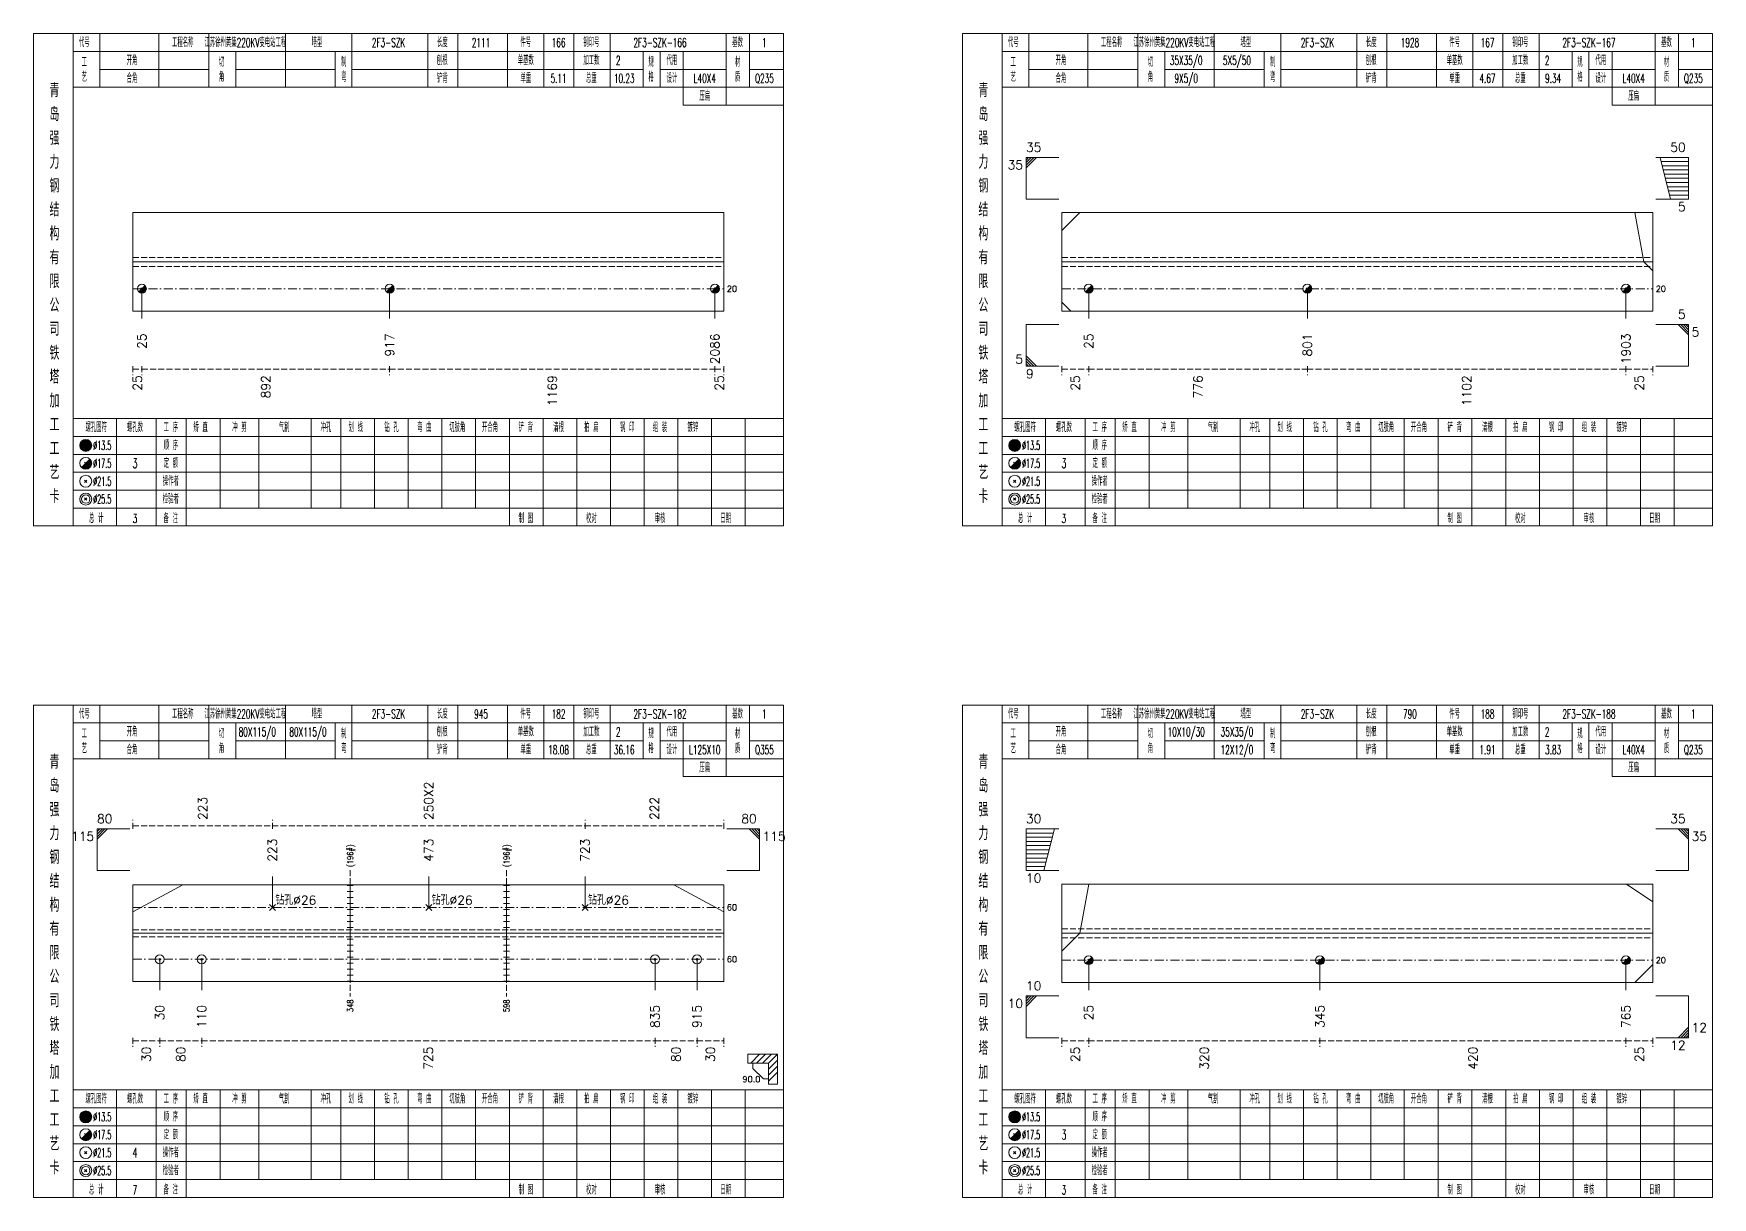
# Model space of a CAD drawing. Extents: x 0 to 4623, y -1159 to 4890.
# Drawn here: x 1557 to 2120, y 3825 to 4215 of the extents above; entities that cross this region are included whole.
import ezdxf
from ezdxf.enums import TextEntityAlignment as Align

# ---------------------------------------------------------------- set-up
doc = ezdxf.new("R2010")
doc.units = 0
doc.header["$MEASUREMENT"] = 0
doc.linetypes.add('一点画线', pattern=[5.2, 3, -1, 0.2, -1])
doc.linetypes.add('虚线', pattern=[2.75, 2, -0.75])
doc.layers.get('0').update_dxf_attribs({"linetype": 'CONTINUOUS', "lineweight": 25})
for name, color, linetype, lineweight in [('1', 7, 'CONTINUOUS', 25), ('2', 7, 'CONTINUOUS', 25), ('4', 7, 'CONTINUOUS', 25), ('5', 7, 'CONTINUOUS', 25)]:
    doc.layers.add(name, color=color, linetype=linetype, lineweight=lineweight)
doc.styles.get("Standard").update_dxf_attribs({"font": 'simplex.shx', "width": 0.7, "height": 3, "bigfont": 'gbhzfs.shx'})

# ---------------------------------------------------------------- blocks, each defined once
blk = doc.blocks.new('孔21.5')
at = {"layer": '5', "color": 7, "linetype": 'Continuous', "lineweight": 13}
for p, q in [((-0.2, -0.2), (0.2, 0.2)), ((-0.2, 0.2), (0.2, -0.2))]:
    blk.add_line(p, q, dxfattribs=at)
blk.add_circle((0, 0), 1, dxfattribs=at)
blk = doc.blocks.new('孔17.5')
at = {"layer": '5', "color": 7, "linetype": 'Continuous', "lineweight": 13}
for p, q in [((-0.707, -0.707), (0.707, 0.707)), ((-0.2, 0.2), (0.2, -0.2))]:
    blk.add_line(p, q, dxfattribs=at)
blk.add_circle((0, 0), 1, dxfattribs=at)
for radius in [0.9, 0.8, 0.7, 0.6, 0.5, 0.4, 0.3, 0.2, 0.1]:
    blk.add_arc((0, 0), radius, 225, 45, dxfattribs=at)

msp = doc.modelspace()

# ---------------------------------------------------------------- linework, layer by layer
at = {"color": 7, "linetype": 'Continuous', "lineweight": 13}
for p, q in [((1889.7, 4173.5), (1900.7, 4173.5)), ((1889.7, 4159.5), (1889.7, 4173.5)), ((1890.575, 4173.5), (1889.7, 4172.625)), ((1891.45, 4173.5), (1889.7, 4171.75)), ((1892.325, 4173.5), (1889.7, 4170.875)), ((1893.2, 4173.5), (1889.7, 4170)), ((2111.8, 4173.5), (2100.8, 4173.5)), ((2105.8, 4159.5), (2102.3, 4173.5)), ((2111.8, 4172.1), (2102.65, 4172.1)), ((2111.8, 4170.7), (2103, 4170.7)), ((2111.8, 4159.5), (2111.8, 4173.5)), ((2111.8, 4169.3), (2103.35, 4169.3)), ((2111.8, 4167.9), (2103.7, 4167.9)), ((2111.8, 4166.5), (2104.05, 4166.5)), ((2111.8, 4165.1), (2104.4, 4165.1)), ((1889.7, 4159.5), (1900.7, 4159.5)), ((2111.8, 4159.5), (2100.8, 4159.5)), ((2111.8, 4163.7), (2104.75, 4163.7)), ((2111.8, 4162.3), (2105.1, 4162.3)), ((2111.8, 4160.9), (2105.45, 4160.9)), ((1901.7, 4149), (1907.7, 4155)), ((2096.8, 4138.5), (2093.8, 4155)), ((2099.8, 4135.5), (2096.8, 4138.5)), ((1593.3, 4129.5), (1593.3, 4119.5)), ((1676.353, 4129.5), (1676.353, 4119.5)), ((1785.4, 4129.5), (1785.4, 4119.5)), ((1910.7, 4129.5), (1910.7, 4119.5)), ((1984.002, 4129.5), (1984.002, 4119.5)), ((2090.8, 4129.5), (2090.8, 4119.5)), ((1901.7, 4125), (1904.7, 4122)), ((1889.7, 4117.5), (1900.7, 4117.5)), ((1889.7, 4117.5), (1889.7, 4103.5)), ((2111.8, 4117.5), (2100.8, 4117.5)), ((2108.3, 4117.5), (2111.8, 4114)), ((2109.175, 4117.5), (2111.8, 4114.875)), ((2110.05, 4117.5), (2111.8, 4115.75)), ((2110.925, 4117.5), (2111.8, 4116.625)), ((2111.8, 4117.5), (2111.8, 4103.5)), ((1893.2, 4103.5), (1889.7, 4107)), ((1892.325, 4103.5), (1889.7, 4106.125)), ((1891.45, 4103.5), (1889.7, 4105.25)), ((1890.575, 4103.5), (1889.7, 4104.375)), ((1889.7, 4103.5), (1900.7, 4103.5)), ((2111.8, 4103.5), (2100.8, 4103.5)), ((1578.3, 3948.5), (1589.3, 3948.5)), ((1578.3, 3934.5), (1578.3, 3948.5)), ((1579.175, 3948.5), (1578.3, 3947.625)), ((1580.05, 3948.5), (1578.3, 3946.75)), ((1580.925, 3948.5), (1578.3, 3945.875)), ((1581.8, 3948.5), (1578.3, 3945)), ((1800.4, 3948.5), (1789.4, 3948.5)), ((1796.9, 3948.5), (1800.4, 3945)), ((1797.775, 3948.5), (1800.4, 3945.875)), ((1798.65, 3948.5), (1800.4, 3946.75)), ((1799.525, 3948.5), (1800.4, 3947.625)), ((1800.4, 3934.5), (1800.4, 3948.5)), ((1889.7, 3948.5), (1900.7, 3948.5)), ((1889.7, 3934.5), (1889.7, 3948.5)), ((1889.7, 3947.1), (1898.85, 3947.1)), ((1889.7, 3945.7), (1898.5, 3945.7)), ((1895.7, 3934.5), (1899.2, 3948.5)), ((2111.8, 3948.5), (2100.8, 3948.5)), ((2108.3, 3948.5), (2111.8, 3945)), ((2109.175, 3948.5), (2111.8, 3945.875)), ((2110.05, 3948.5), (2111.8, 3946.75)), ((2110.925, 3948.5), (2111.8, 3947.625)), ((2111.8, 3934.5), (2111.8, 3948.5)), ((1889.7, 3944.3), (1898.15, 3944.3)), ((1889.7, 3942.9), (1897.8, 3942.9)), ((1889.7, 3941.5), (1897.45, 3941.5)), ((1889.7, 3940.1), (1897.1, 3940.1)), ((1578.3, 3934.5), (1589.3, 3934.5)), ((1800.4, 3934.5), (1789.4, 3934.5)), ((1889.7, 3938.7), (1896.75, 3938.7)), ((1889.7, 3937.3), (1896.4, 3937.3)), ((1889.7, 3935.9), (1896.05, 3935.9)), ((1889.7, 3934.5), (1900.7, 3934.5)), ((2111.8, 3934.5), (2100.8, 3934.5)), ((1590.3, 3920.7), (1607.07, 3929.7)), ((1637.047, 3922.2), (1637.047, 3932.5)), ((1689.455, 3922.2), (1689.455, 3932.5)), ((1741.862, 3922.2), (1741.862, 3932.5)), ((1788.4, 3920.7), (1771.63, 3929.7)), ((1907.7, 3913.5), (1910.7, 3930)), ((2099.8, 3924), (2091.023, 3930)), ((1636.047, 3921.2), (1638.047, 3923.2)), ((1636.047, 3923.2), (1638.047, 3921.2)), ((1688.455, 3921.2), (1690.455, 3923.2)), ((1688.455, 3923.2), (1690.455, 3921.2)), ((1740.862, 3921.2), (1742.862, 3923.2)), ((1740.862, 3923.2), (1742.862, 3921.2)), ((1901.7, 3907.5), (1907.7, 3913.5)), ((1599.3, 3904.8), (1599.3, 3894.5)), ((1613.359, 3904.8), (1613.359, 3894.5)), ((1765.341, 3904.8), (1765.341, 3894.5)), ((1779.4, 3904.8), (1779.4, 3894.5)), ((1910.7, 3904.5), (1910.7, 3894.5)), ((1988.212, 3904.5), (1988.212, 3894.5)), ((2090.8, 3904.5), (2090.8, 3894.5)), ((2099.8, 3903), (2093.8, 3897)), ((1889.7, 3892.5), (1900.7, 3892.5)), ((1889.7, 3892.5), (1889.7, 3878.5)), ((1890.575, 3892.5), (1889.7, 3891.625)), ((1891.45, 3892.5), (1889.7, 3890.75)), ((1892.325, 3892.5), (1889.7, 3889.875)), ((1893.2, 3892.5), (1889.7, 3889)), ((2111.8, 3892.5), (2100.8, 3892.5)), ((2111.8, 3892.5), (2111.8, 3878.5)), ((1889.7, 3878.5), (1900.7, 3878.5)), ((2111.8, 3878.5), (2100.8, 3878.5)), ((2108.3, 3878.5), (2111.8, 3882)), ((2109.175, 3878.5), (2111.8, 3881.125)), ((2110.05, 3878.5), (2111.8, 3880.25)), ((2110.925, 3878.5), (2111.8, 3879.375))]:
    msp.add_line(p, q, dxfattribs=at)
at = {"color": 7, "linetype": 'Continuous', "lineweight": 18}
for p, q in [((1590.3, 4155), (1590.3, 4122)), ((1590.3, 4155), (1788.4, 4155)), ((1788.4, 4155), (1788.4, 4122)), ((1901.7, 4155), (1901.7, 4122)), ((1901.7, 4155), (2099.8, 4155)), ((2099.8, 4155), (2099.8, 4122)), ((1590.3, 4138.5), (1788.4, 4138.5)), ((1901.7, 4138.5), (2099.8, 4138.5)), ((1590.3, 3929.7), (1590.3, 3897.3)), ((1590.3, 3929.7), (1788.4, 3929.7)), ((1788.4, 3929.7), (1788.4, 3897.3)), ((1901.7, 3930), (1901.7, 3897)), ((1901.7, 3930), (2099.8, 3930)), ((2099.8, 3930), (2099.8, 3897)), ((1590.3, 3913.5), (1788.4, 3913.5)), ((1901.7, 3913.5), (2099.8, 3913.5))]:
    msp.add_line(p, q, dxfattribs=at)
at = {"color": 1, "linetype": '虚线', "lineweight": 18}
for p, q in [((1590.3, 4140), (1788.4, 4140)), ((1590.3, 4137), (1788.4, 4137)), ((1901.7, 4140), (2099.8, 4140)), ((1901.7, 4137), (2099.8, 4137)), ((1590.3, 3914.7), (1788.4, 3914.7)), ((1590.3, 3912.3), (1788.4, 3912.3)), ((1901.7, 3915), (2099.8, 3915)), ((1901.7, 3912), (2099.8, 3912))]:
    msp.add_line(p, q, dxfattribs=at)
at = {"color": 3, "linetype": '一点画线', "lineweight": 13}
for p, q in [((1590.3, 4129.5), (1788.4, 4129.5)), ((1901.7, 4129.5), (2099.8, 4129.5)), ((1590.3, 3922.2), (1788.4, 3922.2)), ((1590.3, 3904.8), (1788.4, 3904.8)), ((1901.7, 3904.5), (2099.8, 3904.5))]:
    msp.add_line(p, q, dxfattribs=at)
at = {"color": 8, "linetype": '虚线', "lineweight": 9}
for p, q in [((1590.3, 4103.5), (1590.3, 4100.5)), ((1593.3, 4103.5), (1593.3, 4100.5)), ((1593.3, 4103.5), (1593.3, 4100.5)), ((1676.353, 4103.5), (1676.353, 4100.5)), ((1676.353, 4103.5), (1676.353, 4100.5)), ((1785.4, 4103.5), (1785.4, 4100.5)), ((1785.4, 4103.5), (1785.4, 4100.5)), ((1788.4, 4103.5), (1788.4, 4100.5)), ((1901.7, 4103.5), (1901.7, 4100.5)), ((1910.7, 4103.5), (1910.7, 4100.5)), ((1910.7, 4103.5), (1910.7, 4100.5)), ((1984.002, 4103.5), (1984.002, 4100.5)), ((1984.002, 4103.5), (1984.002, 4100.5)), ((2090.8, 4103.5), (2090.8, 4100.5)), ((2090.8, 4103.5), (2090.8, 4100.5)), ((2099.8, 4103.5), (2099.8, 4100.5)), ((1590.3, 4102.5), (1593.3, 4102.5)), ((1593.3, 4102.5), (1676.353, 4102.5)), ((1676.353, 4102.5), (1785.4, 4102.5)), ((1785.4, 4102.5), (1788.4, 4102.5)), ((1901.7, 4102.5), (1910.7, 4102.5)), ((1910.7, 4102.5), (1984.002, 4102.5)), ((1984.002, 4102.5), (2090.8, 4102.5)), ((2090.8, 4102.5), (2099.8, 4102.5)), ((1590.3, 3948.5), (1590.3, 3951.5)), ((1637.047, 3948.5), (1637.047, 3951.5)), ((1637.047, 3948.5), (1637.047, 3951.5)), ((1741.862, 3948.5), (1741.862, 3951.5)), ((1741.862, 3948.5), (1741.862, 3951.5)), ((1788.4, 3948.5), (1788.4, 3951.5)), ((1590.3, 3949.5), (1637.047, 3949.5)), ((1637.047, 3949.5), (1741.862, 3949.5)), ((1741.862, 3949.5), (1788.4, 3949.5)), ((1590.3, 3878.5), (1590.3, 3875.5)), ((1599.3, 3878.5), (1599.3, 3875.5)), ((1599.3, 3878.5), (1599.3, 3875.5)), ((1613.359, 3878.5), (1613.359, 3875.5)), ((1613.359, 3878.5), (1613.359, 3875.5)), ((1765.341, 3878.5), (1765.341, 3875.5)), ((1765.341, 3878.5), (1765.341, 3875.5)), ((1779.4, 3878.5), (1779.4, 3875.5)), ((1779.4, 3878.5), (1779.4, 3875.5)), ((1788.4, 3878.5), (1788.4, 3875.5)), ((1901.7, 3878.5), (1901.7, 3875.5)), ((1910.7, 3878.5), (1910.7, 3875.5)), ((1910.7, 3878.5), (1910.7, 3875.5)), ((1988.212, 3878.5), (1988.212, 3875.5)), ((1988.212, 3878.5), (1988.212, 3875.5)), ((2090.8, 3878.5), (2090.8, 3875.5)), ((2090.8, 3878.5), (2090.8, 3875.5)), ((2099.8, 3878.5), (2099.8, 3875.5)), ((1590.3, 3877.5), (1599.3, 3877.5)), ((1599.3, 3877.5), (1613.359, 3877.5)), ((1613.359, 3877.5), (1765.341, 3877.5)), ((1765.341, 3877.5), (1779.4, 3877.5)), ((1779.4, 3877.5), (1788.4, 3877.5)), ((1901.7, 3877.5), (1910.7, 3877.5)), ((1910.7, 3877.5), (1988.212, 3877.5)), ((1988.212, 3877.5), (2090.8, 3877.5)), ((2090.8, 3877.5), (2099.8, 3877.5))]:
    msp.add_line(p, q, dxfattribs=at)
at = {"layer": '1', "color": 7, "linetype": 'Continuous', "lineweight": 18}
for p, q in [((1590.3, 4122), (1788.4, 4122)), ((1901.7, 4122), (2099.8, 4122)), ((1590.3, 3897.3), (1788.4, 3897.3)), ((1901.7, 3897), (2099.8, 3897))]:
    msp.add_line(p, q, dxfattribs=at)
at = {"layer": '2', "color": 216, "linetype": '虚线', "lineweight": 13}
for p, q in [((1663.152, 3934.7), (1663.152, 3892.3)), ((1715.56, 3934.7), (1715.56, 3892.3))]:
    msp.add_line(p, q, dxfattribs=at)
at = {"layer": '2', "color": 7, "linetype": 'Continuous', "lineweight": 13}
for p, q in [((1664.152, 3929.5), (1662.152, 3929.5)), ((1663.152, 3913.5), (1663.152, 3929.7)), ((1716.56, 3929.5), (1714.56, 3929.5)), ((1715.56, 3913.5), (1715.56, 3929.7)), ((1664.152, 3927.5), (1662.152, 3927.5)), ((1664.152, 3925.5), (1662.152, 3925.5)), ((1664.152, 3923.5), (1662.152, 3923.5)), ((1716.56, 3927.5), (1714.56, 3927.5)), ((1716.56, 3925.5), (1714.56, 3925.5)), ((1716.56, 3923.5), (1714.56, 3923.5)), ((1664.152, 3921.5), (1662.152, 3921.5)), ((1664.152, 3919.5), (1662.152, 3919.5)), ((1664.152, 3917.5), (1662.152, 3917.5)), ((1716.56, 3921.5), (1714.56, 3921.5)), ((1716.56, 3919.5), (1714.56, 3919.5)), ((1716.56, 3917.5), (1714.56, 3917.5)), ((1664.152, 3915.5), (1662.152, 3915.5)), ((1662.152, 3911.5), (1664.152, 3911.5)), ((1663.152, 3913.5), (1663.152, 3897.3)), ((1716.56, 3915.5), (1714.56, 3915.5)), ((1714.56, 3911.5), (1716.56, 3911.5)), ((1715.56, 3913.5), (1715.56, 3897.3)), ((1662.152, 3909.5), (1664.152, 3909.5)), ((1662.152, 3907.5), (1664.152, 3907.5)), ((1714.56, 3909.5), (1716.56, 3909.5)), ((1714.56, 3907.5), (1716.56, 3907.5)), ((1662.152, 3905.5), (1664.152, 3905.5)), ((1662.152, 3903.5), (1664.152, 3903.5)), ((1662.152, 3901.5), (1664.152, 3901.5)), ((1714.56, 3905.5), (1716.56, 3905.5)), ((1714.56, 3903.5), (1716.56, 3903.5)), ((1714.56, 3901.5), (1716.56, 3901.5)), ((1662.152, 3899.5), (1664.152, 3899.5)), ((1662.152, 3897.5), (1664.152, 3897.5)), ((1714.56, 3899.5), (1716.56, 3899.5)), ((1714.56, 3897.5), (1716.56, 3897.5)), ((1806.4, 3873), (1796.4, 3873)), ((1796.4, 3873), (1796.4, 3870)), ((1797.4, 3870), (1800.4, 3873)), ((1799.4, 3870), (1802.4, 3873)), ((1801.4, 3870), (1804.4, 3873)), ((1803.4, 3870), (1806.4, 3873)), ((1806.4, 3863), (1806.4, 3873)), ((1796.4, 3870), (1803.4, 3870)), ((1798.15, 3870), (1798.15, 3868.25)), ((1801.65, 3864.75), (1798.15, 3868.25)), ((1803.4, 3868), (1806.4, 3871)), ((1803.4, 3870), (1803.4, 3863)), ((1803.4, 3866), (1806.4, 3869)), ((1803.4, 3864), (1806.4, 3867)), ((1801.65, 3864.75), (1803.4, 3864.75)), ((1803.4, 3863), (1806.4, 3863))]:
    msp.add_line(p, q, dxfattribs=at)
at = {"layer": '4', "color": 1, "linetype": 'Continuous', "lineweight": 18}
for p, q in [((1570.3, 4050), (1570.3, 4215)), ((1579.2, 4197), (1579.2, 4215)), ((1599, 4197), (1599, 4215)), ((1615.8, 4197), (1615.8, 4215)), ((1641.4, 4197), (1641.4, 4215)), ((1663.7, 4197), (1663.7, 4215)), ((1689.2, 4197), (1689.2, 4215)), ((1699.2, 4197), (1699.2, 4215)), ((1715.9, 4197), (1715.9, 4215)), ((1728.1, 4197), (1728.1, 4215)), ((1738.1, 4197), (1738.1, 4215)), ((1750.3, 4197), (1750.3, 4215)), ((1789.2, 4191), (1789.2, 4215)), ((1797, 4197), (1797, 4215)), ((1881.7, 4050), (1881.7, 4215)), ((1890.6, 4197), (1890.6, 4215)), ((1910.4, 4197), (1910.4, 4215)), ((1927.2, 4197), (1927.2, 4215)), ((1952.8, 4197), (1952.8, 4215)), ((1975.1, 4197), (1975.1, 4215)), ((2000.6, 4197), (2000.6, 4215)), ((2010.6, 4197), (2010.6, 4215)), ((2027.3, 4197), (2027.3, 4215)), ((2039.5, 4197), (2039.5, 4215)), ((2049.5, 4197), (2049.5, 4215)), ((2061.7, 4197), (2061.7, 4215)), ((2100.6, 4191), (2100.6, 4215)), ((2108.4, 4197), (2108.4, 4215)), ((1570.3, 4209), (1808.4, 4209)), ((1624.8, 4197), (1624.8, 4209)), ((1658.1, 4197), (1658.1, 4209)), ((1761.4, 4197), (1761.4, 4209)), ((1767, 4197), (1767, 4209)), ((1774.8, 4191), (1774.8, 4209)), ((1881.7, 4209), (2119.8, 4209)), ((1936.2, 4197), (1936.2, 4209)), ((1969.5, 4197), (1969.5, 4209)), ((2072.8, 4197), (2072.8, 4209)), ((2078.4, 4197), (2078.4, 4209)), ((2086.2, 4191), (2086.2, 4209)), ((1579.2, 4203), (1615.8, 4203)), ((1624.8, 4203), (1658.1, 4203)), ((1663.7, 4203), (1761.4, 4203)), ((1767, 4203), (1789.2, 4203)), ((1797, 4203), (1808.4, 4203)), ((1890.6, 4203), (1927.2, 4203)), ((1936.2, 4203), (1969.5, 4203)), ((1975.1, 4203), (2072.8, 4203)), ((2078.4, 4203), (2100.6, 4203)), ((2108.4, 4203), (2119.8, 4203)), ((1570.3, 4197), (1808.4, 4197)), ((1881.7, 4197), (2119.8, 4197)), ((1774.8, 4191), (1808.4, 4191)), ((2086.2, 4191), (2119.8, 4191)), ((1570.3, 4086), (1808.4, 4086)), ((1584.8, 4050), (1584.8, 4086)), ((1598.1, 4050), (1598.1, 4086)), ((1608.2, 4050), (1608.2, 4086)), ((1619.6, 4056), (1619.6, 4086)), ((1632.5, 4056), (1632.5, 4086)), ((1650.1, 4056), (1650.1, 4086)), ((1660, 4056), (1660, 4086)), ((1671.3, 4056), (1671.3, 4086)), ((1682.6, 4056), (1682.6, 4086)), ((1693.9, 4056), (1693.9, 4086)), ((1705.1, 4056), (1705.1, 4086)), ((1716.5, 4056), (1716.5, 4086)), ((1727.8, 4056), (1727.8, 4086)), ((1739.1, 4056), (1739.1, 4086)), ((1750.4, 4056), (1750.4, 4086)), ((1761.7, 4056), (1761.7, 4086)), ((1773, 4056), (1773, 4086)), ((1784.3, 4056), (1784.3, 4086)), ((1795.6, 4056), (1795.6, 4086)), ((1881.7, 4086), (2119.8, 4086)), ((1896.2, 4050), (1896.2, 4086)), ((1909.5, 4050), (1909.5, 4086)), ((1919.6, 4050), (1919.6, 4086)), ((1931, 4056), (1931, 4086)), ((1943.9, 4056), (1943.9, 4086)), ((1961.5, 4056), (1961.5, 4086)), ((1971.4, 4056), (1971.4, 4086)), ((1982.7, 4056), (1982.7, 4086)), ((1994, 4056), (1994, 4086)), ((2005.3, 4056), (2005.3, 4086)), ((2016.5, 4056), (2016.5, 4086)), ((2027.9, 4056), (2027.9, 4086)), ((2039.2, 4056), (2039.2, 4086)), ((2050.5, 4056), (2050.5, 4086)), ((2061.8, 4056), (2061.8, 4086)), ((2073.1, 4056), (2073.1, 4086)), ((2084.4, 4056), (2084.4, 4086)), ((2095.7, 4056), (2095.7, 4086)), ((2107, 4056), (2107, 4086)), ((1570.3, 4080), (1808.4, 4080)), ((1881.7, 4080), (2119.8, 4080)), ((1570.3, 4074), (1808.4, 4074)), ((1881.7, 4074), (2119.8, 4074)), ((1570.3, 4068), (1808.4, 4068)), ((1881.7, 4068), (2119.8, 4068)), ((1570.3, 4062), (1808.4, 4062)), ((1881.7, 4062), (2119.8, 4062)), ((1570.3, 4056), (1808.4, 4056)), ((1716.5, 4050), (1716.5, 4056)), ((1727.8, 4050), (1727.8, 4056)), ((1739.1, 4050), (1739.1, 4056)), ((1750.4, 4050), (1750.4, 4056)), ((1761.7, 4050), (1761.7, 4056)), ((1773, 4050), (1773, 4056)), ((1784.3, 4050), (1784.3, 4056)), ((1795.6, 4050), (1795.6, 4056)), ((1881.7, 4056), (2119.8, 4056)), ((2027.9, 4050), (2027.9, 4056)), ((2039.2, 4050), (2039.2, 4056)), ((2050.5, 4050), (2050.5, 4056)), ((2061.8, 4050), (2061.8, 4056)), ((2073.1, 4050), (2073.1, 4056)), ((2084.4, 4050), (2084.4, 4056)), ((2095.7, 4050), (2095.7, 4056)), ((2107, 4050), (2107, 4056)), ((1570.3, 3825), (1570.3, 3990)), ((1579.2, 3972), (1579.2, 3990)), ((1599, 3972), (1599, 3990)), ((1615.8, 3972), (1615.8, 3990)), ((1641.4, 3972), (1641.4, 3990)), ((1663.7, 3972), (1663.7, 3990)), ((1689.2, 3972), (1689.2, 3990)), ((1699.2, 3972), (1699.2, 3990)), ((1715.9, 3972), (1715.9, 3990)), ((1728.1, 3972), (1728.1, 3990)), ((1738.1, 3972), (1738.1, 3990)), ((1750.3, 3972), (1750.3, 3990)), ((1789.2, 3966), (1789.2, 3990)), ((1797, 3972), (1797, 3990)), ((1881.7, 3825), (1881.7, 3990)), ((1890.6, 3972), (1890.6, 3990)), ((1910.4, 3972), (1910.4, 3990)), ((1927.2, 3972), (1927.2, 3990)), ((1952.8, 3972), (1952.8, 3990)), ((1975.1, 3972), (1975.1, 3990)), ((2000.6, 3972), (2000.6, 3990)), ((2010.6, 3972), (2010.6, 3990)), ((2027.3, 3972), (2027.3, 3990)), ((2039.5, 3972), (2039.5, 3990)), ((2049.5, 3972), (2049.5, 3990)), ((2061.7, 3972), (2061.7, 3990)), ((2100.6, 3966), (2100.6, 3990)), ((2108.4, 3972), (2108.4, 3990)), ((1570.3, 3984), (1808.4, 3984)), ((1624.8, 3972), (1624.8, 3984)), ((1658.1, 3972), (1658.1, 3984)), ((1761.4, 3972), (1761.4, 3984)), ((1767, 3972), (1767, 3984)), ((1774.8, 3966), (1774.8, 3984)), ((1881.7, 3984), (2119.8, 3984)), ((1936.2, 3972), (1936.2, 3984)), ((1969.5, 3972), (1969.5, 3984)), ((2072.8, 3972), (2072.8, 3984)), ((2078.4, 3972), (2078.4, 3984)), ((2086.2, 3966), (2086.2, 3984)), ((1579.2, 3978), (1615.8, 3978)), ((1624.8, 3978), (1658.1, 3978)), ((1663.7, 3978), (1761.4, 3978)), ((1767, 3978), (1789.2, 3978)), ((1797, 3978), (1808.4, 3978)), ((1890.6, 3978), (1927.2, 3978)), ((1936.2, 3978), (1969.5, 3978)), ((1975.1, 3978), (2072.8, 3978)), ((2078.4, 3978), (2100.6, 3978)), ((2108.4, 3978), (2119.8, 3978)), ((1570.3, 3972), (1808.4, 3972)), ((1881.7, 3972), (2119.8, 3972)), ((1774.8, 3966), (1808.4, 3966)), ((2086.2, 3966), (2119.8, 3966)), ((1570.3, 3861), (1808.4, 3861)), ((1584.8, 3825), (1584.8, 3861)), ((1598.1, 3825), (1598.1, 3861)), ((1608.2, 3825), (1608.2, 3861)), ((1619.6, 3831), (1619.6, 3861)), ((1632.5, 3831), (1632.5, 3861)), ((1650.1, 3831), (1650.1, 3861)), ((1660, 3831), (1660, 3861)), ((1671.3, 3831), (1671.3, 3861)), ((1682.6, 3831), (1682.6, 3861)), ((1693.9, 3831), (1693.9, 3861)), ((1705.1, 3831), (1705.1, 3861)), ((1716.5, 3831), (1716.5, 3861)), ((1727.8, 3831), (1727.8, 3861)), ((1739.1, 3831), (1739.1, 3861)), ((1750.4, 3831), (1750.4, 3861)), ((1761.7, 3831), (1761.7, 3861)), ((1773, 3831), (1773, 3861)), ((1784.3, 3831), (1784.3, 3861)), ((1795.6, 3831), (1795.6, 3861)), ((1881.7, 3861), (2119.8, 3861)), ((1896.2, 3825), (1896.2, 3861)), ((1909.5, 3825), (1909.5, 3861)), ((1919.6, 3825), (1919.6, 3861)), ((1931, 3831), (1931, 3861)), ((1943.9, 3831), (1943.9, 3861)), ((1961.5, 3831), (1961.5, 3861)), ((1971.4, 3831), (1971.4, 3861)), ((1982.7, 3831), (1982.7, 3861)), ((1994, 3831), (1994, 3861)), ((2005.3, 3831), (2005.3, 3861)), ((2016.5, 3831), (2016.5, 3861)), ((2027.9, 3831), (2027.9, 3861)), ((2039.2, 3831), (2039.2, 3861)), ((2050.5, 3831), (2050.5, 3861)), ((2061.8, 3831), (2061.8, 3861)), ((2073.1, 3831), (2073.1, 3861)), ((2084.4, 3831), (2084.4, 3861)), ((2095.7, 3831), (2095.7, 3861)), ((2107, 3831), (2107, 3861)), ((1570.3, 3855), (1808.4, 3855)), ((1881.7, 3855), (2119.8, 3855)), ((1570.3, 3849), (1808.4, 3849)), ((1881.7, 3849), (2119.8, 3849)), ((1570.3, 3843), (1808.4, 3843)), ((1881.7, 3843), (2119.8, 3843)), ((1570.3, 3837), (1808.4, 3837)), ((1881.7, 3837), (2119.8, 3837)), ((1570.3, 3831), (1808.4, 3831)), ((1716.5, 3825), (1716.5, 3831)), ((1727.8, 3825), (1727.8, 3831)), ((1739.1, 3825), (1739.1, 3831)), ((1750.4, 3825), (1750.4, 3831)), ((1761.7, 3825), (1761.7, 3831)), ((1773, 3825), (1773, 3831)), ((1784.3, 3825), (1784.3, 3831)), ((1795.6, 3825), (1795.6, 3831)), ((1881.7, 3831), (2119.8, 3831)), ((2027.9, 3825), (2027.9, 3831)), ((2039.2, 3825), (2039.2, 3831)), ((2050.5, 3825), (2050.5, 3831)), ((2061.8, 3825), (2061.8, 3831)), ((2073.1, 3825), (2073.1, 3831)), ((2084.4, 3825), (2084.4, 3831)), ((2095.7, 3825), (2095.7, 3831)), ((2107, 3825), (2107, 3831))]:
    msp.add_line(p, q, dxfattribs=at)
at = {"layer": '4', "color": 7, "linetype": 'Continuous', "lineweight": 13}
for p, q in [((1574.3, 4076.8), (1574.7, 4077.2)), ((1574.7, 4076.8), (1574.3, 4077.2)), ((1885.7, 4076.8), (1886.1, 4077.2)), ((1886.1, 4076.8), (1885.7, 4077.2)), ((1573.086, 4069.586), (1575.914, 4072.414)), ((1574.1, 4071.4), (1574.9, 4070.6)), ((1884.486, 4069.586), (1887.314, 4072.414)), ((1885.5, 4071.4), (1886.3, 4070.6)), ((1574.1, 4064.6), (1574.9, 4065.4)), ((1574.1, 4065.4), (1574.9, 4064.6)), ((1885.5, 4064.6), (1886.3, 4065.4)), ((1885.5, 4065.4), (1886.3, 4064.6)), ((1574.1, 4058.6), (1574.9, 4059.4)), ((1574.1, 4059.4), (1574.9, 4058.6)), ((1885.5, 4058.6), (1886.3, 4059.4)), ((1885.5, 4059.4), (1886.3, 4058.6)), ((1574.3, 3851.8), (1574.7, 3852.2)), ((1574.7, 3851.8), (1574.3, 3852.2)), ((1885.7, 3851.8), (1886.1, 3852.2)), ((1886.1, 3851.8), (1885.7, 3852.2)), ((1573.086, 3844.586), (1575.914, 3847.414)), ((1574.1, 3846.4), (1574.9, 3845.6)), ((1884.486, 3844.586), (1887.314, 3847.414)), ((1885.5, 3846.4), (1886.3, 3845.6)), ((1574.1, 3839.6), (1574.9, 3840.4)), ((1574.1, 3840.4), (1574.9, 3839.6)), ((1885.5, 3839.6), (1886.3, 3840.4)), ((1885.5, 3840.4), (1886.3, 3839.6)), ((1574.1, 3833.6), (1574.9, 3834.4)), ((1574.1, 3834.4), (1574.9, 3833.6)), ((1885.5, 3833.6), (1886.3, 3834.4)), ((1885.5, 3834.4), (1886.3, 3833.6))]:
    msp.add_line(p, q, dxfattribs=at)
at = {"layer": '4', "color": 1, "linetype": 'Continuous', "lineweight": 18}
for points in [[(1557, 4215), (1557, 4050), (1808.4, 4050), (1808.4, 4215)], [(1868.4, 4215), (1868.4, 4050), (2119.8, 4050), (2119.8, 4215)], [(1557, 3990), (1557, 3825), (1808.4, 3825), (1808.4, 3990)], [(1868.4, 3990), (1868.4, 3825), (2119.8, 3825), (2119.8, 3990)]]:
    msp.add_lwpolyline(points, close=True, dxfattribs=at)
at = {"layer": '4', "color": 7, "linetype": 'Continuous', "lineweight": 13}
for centre, radius in [((1574.5, 4077), 2), ((1574.5, 4077), 1.8), ((1574.5, 4077), 1.6), ((1574.5, 4077), 1.4), ((1574.5, 4077), 1.2), ((1574.5, 4077), 1), ((1574.5, 4077), 0.8), ((1574.5, 4077), 0.6), ((1574.5, 4077), 0.4), ((1574.5, 4077), 0.2), ((1885.9, 4077), 2), ((1885.9, 4077), 1.8), ((1885.9, 4077), 1.6), ((1885.9, 4077), 1.4), ((1885.9, 4077), 1.2), ((1885.9, 4077), 1), ((1885.9, 4077), 0.8), ((1885.9, 4077), 0.6), ((1885.9, 4077), 0.4), ((1885.9, 4077), 0.2), ((1574.5, 4071), 2), ((1885.9, 4071), 2), ((1574.5, 4065), 2), ((1885.9, 4065), 2), ((1574.5, 4059), 2), ((1574.5, 4059), 1.4), ((1885.9, 4059), 2), ((1885.9, 4059), 1.4), ((1574.5, 3852), 2), ((1574.5, 3852), 1.8), ((1574.5, 3852), 1.6), ((1574.5, 3852), 1.4), ((1574.5, 3852), 1.2), ((1574.5, 3852), 1), ((1574.5, 3852), 0.8), ((1574.5, 3852), 0.6), ((1574.5, 3852), 0.4), ((1574.5, 3852), 0.2), ((1885.9, 3852), 2), ((1885.9, 3852), 1.8), ((1885.9, 3852), 1.6), ((1885.9, 3852), 1.4), ((1885.9, 3852), 1.2), ((1885.9, 3852), 1), ((1885.9, 3852), 0.8), ((1885.9, 3852), 0.6), ((1885.9, 3852), 0.4), ((1885.9, 3852), 0.2), ((1574.5, 3846), 2), ((1885.9, 3846), 2), ((1574.5, 3840), 2), ((1885.9, 3840), 2), ((1574.5, 3834), 2), ((1574.5, 3834), 1.4), ((1885.9, 3834), 2), ((1885.9, 3834), 1.4)]:
    msp.add_circle(centre, radius, dxfattribs=at)
for centre, radius in [((1574.5, 4071), 1.8), ((1574.5, 4071), 1.6), ((1574.5, 4071), 1.4), ((1574.5, 4071), 1.2), ((1574.5, 4071), 1), ((1574.5, 4071), 0.8), ((1574.5, 4071), 0.6), ((1574.5, 4071), 0.4), ((1574.5, 4071), 0.2), ((1885.9, 4071), 1.8), ((1885.9, 4071), 1.6), ((1885.9, 4071), 1.4), ((1885.9, 4071), 1.2), ((1885.9, 4071), 1), ((1885.9, 4071), 0.8), ((1885.9, 4071), 0.6), ((1885.9, 4071), 0.4), ((1885.9, 4071), 0.2), ((1574.5, 3846), 1.8), ((1574.5, 3846), 1.6), ((1574.5, 3846), 1.4), ((1574.5, 3846), 1.2), ((1574.5, 3846), 1), ((1574.5, 3846), 0.8), ((1574.5, 3846), 0.6), ((1574.5, 3846), 0.4), ((1574.5, 3846), 0.2), ((1885.9, 3846), 1.8), ((1885.9, 3846), 1.6), ((1885.9, 3846), 1.4), ((1885.9, 3846), 1.2), ((1885.9, 3846), 1), ((1885.9, 3846), 0.8), ((1885.9, 3846), 0.6), ((1885.9, 3846), 0.4), ((1885.9, 3846), 0.2)]:
    msp.add_arc(centre, radius, 225, 45, dxfattribs=at)

# ---------------------------------------------------------------- block references
at = {"layer": '1', "color": 7, "linetype": 'Continuous', "lineweight": 13, "xscale": 1.5, "yscale": 1.5, "zscale": 1.5}
for name, p in [('孔17.5', (1593.3, 4129.5)), ('孔17.5', (1676.353, 4129.5)), ('孔17.5', (1785.4, 4129.5)), ('孔17.5', (1910.7, 4129.5)), ('孔17.5', (1984.002, 4129.5)), ('孔17.5', (2090.8, 4129.5)), ('孔21.5', (1599.3, 3904.8)), ('孔21.5', (1613.359, 3904.8)), ('孔21.5', (1765.341, 3904.8)), ('孔21.5', (1779.4, 3904.8)), ('孔17.5', (1910.7, 3904.5)), ('孔17.5', (1988.212, 3904.5)), ('孔17.5', (2090.8, 3904.5))]:
    msp.add_blockref(name, p, dxfattribs=at)

# ---------------------------------------------------------------- texts
at = {"color": 7, "linetype": 'Continuous', "lineweight": 13}
for s, p in [('35', (1889.7, 4174.5)), ('80', (1578.3, 3949.5)), ('30', (1889.7, 3949.5)), ('钻孔%%c26', (1638.047, 3922.2)), ('钻孔%%c26', (1690.455, 3922.2)), ('钻孔%%c26', (1742.862, 3922.2)), ('10', (1889.7, 3893.5)), ('12', (2112.8, 3879.5))]:
    msp.add_text(s, height=3, dxfattribs=at).set_placement(p, align=Align.BOTTOM_LEFT)
for s, p in [('50', (2110.8, 4174.5)), ('5', (2110.8, 4118.5)), ('5', (1888.7, 4103.5)), ('80', (1799.4, 3949.5)), ('35', (2110.8, 3949.5))]:
    msp.add_text(s, height=3, dxfattribs=at).set_placement(p, align=Align.BOTTOM_RIGHT)
for s, p in [('35', (1888.7, 4172.5)), ('5', (2110.8, 4158.5)), ('115', (1577.3, 3947.5)), ('10', (1888.7, 3891.5)), ('12', (2110.8, 3877.5))]:
    msp.add_text(s, height=3, dxfattribs=at).set_placement(p, align=Align.TOP_RIGHT)
for s, p in [('20', (1789.4, 4129.5)), ('20', (2100.8, 4129.5)), ('60', (1789.4, 3922.2)), ('60', (1789.4, 3904.8)), ('20', (2100.8, 3904.5))]:
    msp.add_text(s, height=2, dxfattribs=at).set_placement(p, align=Align.MIDDLE_LEFT)
for s, p in [('5', (2112.8, 4116.5)), ('9', (1889.7, 4102.5)), ('115', (1801.4, 3947.5)), ('35', (2112.8, 3947.5)), ('10', (1889.7, 3933.5))]:
    msp.add_text(s, height=3, dxfattribs=at).set_placement(p, align=Align.TOP_LEFT)
at = {"color": 8, "linetype": 'Continuous', "lineweight": 9}
for s, p in [('25', (1591.8, 4100.5)), ('892', (1634.826, 4100.5)), ('1169', (1730.876, 4100.5)), ('25', (1786.9, 4100.5)), ('25', (1906.2, 4100.5)), ('776', (1947.351, 4100.5)), ('1102', (2037.401, 4100.5)), ('25', (2095.3, 4100.5)), ('30', (1594.8, 3875.5)), ('80', (1606.33, 3875.5)), ('725', (1689.35, 3875.5)), ('80', (1772.37, 3875.5)), ('30', (1783.9, 3875.5)), ('25', (1906.2, 3875.5)), ('320', (1949.456, 3875.5)), ('420', (2039.506, 3875.5)), ('25', (2095.3, 3875.5))]:
    msp.add_text(s, height=3, rotation=90, dxfattribs=at).set_placement(p, align=Align.MIDDLE_RIGHT)
for s, p in [('250X2', (1689.455, 3951.5)), ('223', (1613.674, 3951.5)), ('222', (1765.131, 3951.5))]:
    msp.add_text(s, height=3, rotation=90, dxfattribs=at).set_placement(p, align=Align.MIDDLE_LEFT)
at = {"color": 7, "linetype": 'Continuous', "lineweight": 13}
for s, p in [('223', (1637.047, 3937.5)), ('473', (1689.455, 3937.5)), ('723', (1741.862, 3937.5))]:
    msp.add_text(s, height=3, rotation=90, dxfattribs=at).set_placement(p, align=Align.MIDDLE_LEFT)
at = {"layer": '1', "color": 7, "linetype": 'Continuous', "lineweight": 13}
for s, p in [('25', (1593.3, 4114.5)), ('917', (1676.353, 4114.5)), ('2086', (1785.4, 4114.5)), ('25', (1910.7, 4114.5)), ('1903', (2090.8, 4114.5)), ('801', (1984.002, 4114.5)), ('30', (1599.3, 3889.5)), ('110', (1613.359, 3889.5)), ('835', (1765.341, 3889.5)), ('915', (1779.4, 3889.5)), ('25', (1910.7, 3889.5)), ('345', (1988.212, 3889.5)), ('765', (2090.8, 3889.5))]:
    msp.add_text(s, height=3, rotation=90, dxfattribs=at).set_placement(p, align=Align.MIDDLE_RIGHT)
at = {"layer": '2', "color": 7, "linetype": 'Continuous', "lineweight": 13, "width": 0.7}
for p in [(1663.152, 3935.7), (1715.56, 3935.7)]:
    msp.add_text('(196#)', height=2, rotation=90, dxfattribs=at).set_placement(p, align=Align.MIDDLE_LEFT)
for s, p in [('348', (1663.152, 3891.3)), ('598', (1715.56, 3891.3))]:
    msp.add_text(s, height=2, rotation=90, dxfattribs=at).set_placement(p, align=Align.MIDDLE_RIGHT)
at = {"layer": '2', "color": 7, "linetype": 'Continuous', "lineweight": 13}
msp.add_text('90.0', height=2, dxfattribs=at).set_placement((1800.65, 3863), align=Align.BOTTOM_RIGHT)
at = {"layer": '4', "color": 1, "linetype": 'Continuous', "lineweight": 13}
for s, height, width, p in [('代号', 3, 0.6, (1574, 4212)), ('工程名称', 3, 0.6, (1607, 4212)), ('江苏徐州黄集220KV变电站工程', 3, 0.6, (1628, 4212)), ('塔型', 3, 0.6, (1652, 4212)), ('2F3-SZK', 3, 0.6, (1676, 4212)), ('长度', 3, 0.6, (1694, 4212)), ('2111', 3, 0.6, (1707, 4212)), ('件号', 3, 0.6, (1722, 4212)), ('166', 3, 0.6, (1733, 4212)), ('钢印号', 3, 0.6, (1744, 4212)), ('2F3-SZK-166', 3, 0.6, (1767, 4212)), ('基数', 3, 0.6, (1793, 4212)), ('1', 3, 0.6, (1802, 4212)), ('代号', 3, 0.6, (1885.4, 4212)), ('工程名称', 3, 0.6, (1918.4, 4212)), ('江苏徐州黄集220KV变电站工程', 3, 0.6, (1939.4, 4212)), ('塔型', 3, 0.6, (1963.4, 4212)), ('2F3-SZK', 3, 0.6, (1987.4, 4212)), ('长度', 3, 0.6, (2005.4, 4212)), ('1928', 3, 0.6, (2018.4, 4212)), ('件号', 3, 0.6, (2033.4, 4212)), ('167', 3, 0.6, (2044.4, 4212)), ('钢印号', 3, 0.6, (2055.4, 4212)), ('2F3-SZK-167', 3, 0.6, (2078.4, 4212)), ('基数', 3, 0.6, (2104.4, 4212)), ('1', 3, 0.6, (2113.4, 4212)), ('工', 3, 0.6, (1574, 4205.4)), ('开角', 3, 0.6, (1590, 4206)), ('切', 3, 0.6, (1620, 4205.4)), ('制', 3, 0.6, (1661, 4205.4)), ('刨根', 3, 0.6, (1694, 4206)), ('单基数', 3, 0.6, (1722, 4206)), ('加工数', 3, 0.6, (1744, 4206)), ('2', 3, 0.6, (1753, 4206)), ('规', 3, 0.6, (1764, 4205.4)), ('代用', 3, 0.6, (1771, 4206)), ('材', 3, 0.6, (1793, 4205.4)), ('工', 3, 0.6, (1885.4, 4205.4)), ('开角', 3, 0.6, (1901.4, 4206)), ('切', 3, 0.6, (1931.4, 4205.4)), ('35X35/0', 3, 0.6, (1943.4, 4206)), ('5X5/50', 3, 0.6, (1960.4, 4206)), ('制', 3, 0.6, (1972.4, 4205.4)), ('刨根', 3, 0.6, (2005.4, 4206)), ('单基数', 3, 0.6, (2033.4, 4206)), ('加工数', 3, 0.6, (2055.4, 4206)), ('2', 3, 0.6, (2064.4, 4206)), ('规', 3, 0.6, (2075.4, 4205.4)), ('代用', 3, 0.6, (2082.4, 4206)), ('材', 3, 0.6, (2104.4, 4205.4)), ('青', 4.6, 0.8, (1564, 4196)), ('艺', 3, 0.6, (1574, 4200.4)), ('合角', 3, 0.6, (1590, 4200)), ('角', 3, 0.6, (1620, 4200.4)), ('弯', 3, 0.6, (1661, 4200.4)), ('铲背', 3, 0.6, (1694, 4200)), ('单重', 3, 0.6, (1722, 4200)), ('5.11', 3, 0.6, (1733, 4200)), ('总重', 3, 0.6, (1744, 4200)), ('10.23', 3, 0.6, (1755, 4200)), ('格', 3, 0.6, (1764, 4200.4)), ('设计', 3, 0.6, (1771, 4200)), ('L40X4', 3, 0.6, (1782, 4200)), ('质', 3, 0.6, (1793, 4200.4)), ('Q235', 3, 0.6, (1802, 4200)), ('青', 4.6, 0.8, (1875.4, 4196)), ('艺', 3, 0.6, (1885.4, 4200.4)), ('合角', 3, 0.6, (1901.4, 4200)), ('角', 3, 0.6, (1931.4, 4200.4)), ('9X5/0', 3, 0.6, (1943.4, 4200)), ('弯', 3, 0.6, (1972.4, 4200.4)), ('铲背', 3, 0.6, (2005.4, 4200)), ('单重', 3, 0.6, (2033.4, 4200)), ('4.67', 3, 0.6, (2044.4, 4200)), ('总重', 3, 0.6, (2055.4, 4200)), ('9.34', 3, 0.6, (2066.4, 4200)), ('格', 3, 0.6, (2075.4, 4200.4)), ('设计', 3, 0.6, (2082.4, 4200)), ('L40X4', 3, 0.6, (2093.4, 4200)), ('质', 3, 0.6, (2104.4, 4200.4)), ('Q235', 3, 0.6, (2113.4, 4200)), ('压扁', 3, 0.6, (1782, 4194)), ('压扁', 3, 0.6, (2093.4, 4194)), ('岛', 4.6, 0.8, (1564, 4188)), ('岛', 4.6, 0.8, (1875.4, 4188)), ('强', 4.6, 0.8, (1564, 4180)), ('强', 4.6, 0.8, (1875.4, 4180)), ('力', 4.6, 0.8, (1564, 4172)), ('力', 4.6, 0.8, (1875.4, 4172)), ('钢', 4.6, 0.8, (1564, 4164)), ('钢', 4.6, 0.8, (1875.4, 4164)), ('结', 4.6, 0.8, (1564, 4156)), ('结', 4.6, 0.8, (1875.4, 4156)), ('构', 4.6, 0.8, (1564, 4148)), ('构', 4.6, 0.8, (1875.4, 4148)), ('有', 4.6, 0.8, (1564, 4140)), ('有', 4.6, 0.8, (1875.4, 4140)), ('限', 4.6, 0.8, (1564, 4132)), ('限', 4.6, 0.8, (1875.4, 4132)), ('公', 4.6, 0.8, (1564, 4124)), ('公', 4.6, 0.8, (1875.4, 4124)), ('司', 4.6, 0.8, (1564, 4116)), ('司', 4.6, 0.8, (1875.4, 4116)), ('铁', 4.6, 0.8, (1564, 4108)), ('铁', 4.6, 0.8, (1875.4, 4108)), ('塔', 4.6, 0.8, (1564, 4100)), ('塔', 4.6, 0.8, (1875.4, 4100)), ('加', 4.6, 0.8, (1564, 4092)), ('加', 4.6, 0.8, (1875.4, 4092)), ('工', 4.6, 0.8, (1564, 4084)), ('工', 4.6, 0.8, (1875.4, 4084)), ('螺孔图符', 3, 0.6, (1578, 4083)), ('螺孔数', 3, 0.6, (1591, 4083)), ('工 序', 3, 0.6, (1603, 4083)), ('矫 直', 3, 0.6, (1613, 4083)), ('冲 剪', 3, 0.6, (1626, 4083)), ('气割', 3, 0.6, (1641, 4083)), ('冲孔', 3, 0.6, (1655, 4083)), ('划 线', 3, 0.6, (1665, 4083)), ('钻 孔', 3, 0.6, (1677, 4083)), ('弯 曲', 3, 0.6, (1688, 4083)), ('切肢角', 3, 0.6, (1699, 4083)), ('开合角', 3, 0.6, (1710, 4083)), ('铲 背', 3, 0.6, (1722, 4083)), ('清根', 3, 0.6, (1733, 4083)), ('拍 扁', 3, 0.6, (1744, 4083)), ('钢 印', 3, 0.6, (1756, 4083)), ('组 装', 3, 0.6, (1767, 4083)), ('镀锌', 3, 0.6, (1778, 4083)), ('螺孔图符', 3, 0.6, (1889.4, 4083)), ('螺孔数', 3, 0.6, (1902.4, 4083)), ('工 序', 3, 0.6, (1914.4, 4083)), ('矫 直', 3, 0.6, (1924.4, 4083)), ('冲 剪', 3, 0.6, (1937.4, 4083)), ('气割', 3, 0.6, (1952.4, 4083)), ('冲孔', 3, 0.6, (1966.4, 4083)), ('划 线', 3, 0.6, (1976.4, 4083)), ('钻 孔', 3, 0.6, (1988.4, 4083)), ('弯 曲', 3, 0.6, (1999.4, 4083)), ('切肢角', 3, 0.6, (2010.4, 4083)), ('开合角', 3, 0.6, (2021.4, 4083)), ('铲 背', 3, 0.6, (2033.4, 4083)), ('清根', 3, 0.6, (2044.4, 4083)), ('拍 扁', 3, 0.6, (2055.4, 4083)), ('钢 印', 3, 0.6, (2067.4, 4083)), ('组 装', 3, 0.6, (2078.4, 4083)), ('镀锌', 3, 0.6, (2089.4, 4083)), ('工', 4.6, 0.8, (1564, 4076)), ('%%C13.5', 3, 0.5, (1580, 4077)), ('顺 序', 3, 0.6, (1603, 4077)), ('工', 4.6, 0.8, (1875.4, 4076)), ('%%C13.5', 3, 0.5, (1891.4, 4077)), ('顺 序', 3, 0.6, (1914.4, 4077)), ('艺', 4.6, 0.8, (1564, 4068)), ('%%C17.5', 3, 0.5, (1580, 4071)), ('3', 3.2, 0.6, (1591, 4071)), ('定 额', 3, 0.6, (1603, 4071)), ('艺', 4.6, 0.8, (1875.4, 4068)), ('%%C17.5', 3, 0.5, (1891.4, 4071)), ('3', 3.2, 0.6, (1902.4, 4071)), ('定 额', 3, 0.6, (1914.4, 4071)), ('%%C21.5', 3, 0.5, (1580, 4065)), ('操作者', 3, 0.6, (1603, 4065)), ('%%C21.5', 3, 0.5, (1891.4, 4065)), ('操作者', 3, 0.6, (1914.4, 4065)), ('卡', 4.6, 0.8, (1564, 4060)), ('%%C25.5', 3, 0.5, (1580, 4059)), ('检验者', 3, 0.6, (1603, 4059)), ('卡', 4.6, 0.8, (1875.4, 4060)), ('%%C25.5', 3, 0.5, (1891.4, 4059)), ('检验者', 3, 0.6, (1914.4, 4059)), ('总 计', 3, 0.6, (1578, 4052.5)), ('3', 3, 0.6, (1591, 4052.5)), ('备 注', 3, 0.6, (1603, 4052.5)), ('制 图', 3, 0.6, (1722, 4052.5)), ('校对', 3, 0.6, (1744, 4052.5)), ('审核', 3, 0.6, (1767, 4052.5)), ('日期', 3, 0.6, (1789, 4052.5)), ('总 计', 3, 0.6, (1889.4, 4052.5)), ('3', 3, 0.6, (1902.4, 4052.5)), ('备 注', 3, 0.6, (1914.4, 4052.5)), ('制 图', 3, 0.6, (2033.4, 4052.5)), ('校对', 3, 0.6, (2055.4, 4052.5)), ('审核', 3, 0.6, (2078.4, 4052.5)), ('日期', 3, 0.6, (2100.4, 4052.5)), ('代号', 3, 0.6, (1574, 3987)), ('工程名称', 3, 0.6, (1607, 3987)), ('江苏徐州黄集220KV变电站工程', 3, 0.6, (1628, 3987)), ('塔型', 3, 0.6, (1652, 3987)), ('2F3-SZK', 3, 0.6, (1676, 3987)), ('长度', 3, 0.6, (1694, 3987)), ('945', 3, 0.6, (1707, 3987)), ('件号', 3, 0.6, (1722, 3987)), ('182', 3, 0.6, (1733, 3987)), ('钢印号', 3, 0.6, (1744, 3987)), ('2F3-SZK-182', 3, 0.6, (1767, 3987)), ('基数', 3, 0.6, (1793, 3987)), ('1', 3, 0.6, (1802, 3987)), ('代号', 3, 0.6, (1885.4, 3987)), ('工程名称', 3, 0.6, (1918.4, 3987)), ('江苏徐州黄集220KV变电站工程', 3, 0.6, (1939.4, 3987)), ('塔型', 3, 0.6, (1963.4, 3987)), ('2F3-SZK', 3, 0.6, (1987.4, 3987)), ('长度', 3, 0.6, (2005.4, 3987)), ('790', 3, 0.6, (2018.4, 3987)), ('件号', 3, 0.6, (2033.4, 3987)), ('188', 3, 0.6, (2044.4, 3987)), ('钢印号', 3, 0.6, (2055.4, 3987)), ('2F3-SZK-188', 3, 0.6, (2078.4, 3987)), ('基数', 3, 0.6, (2104.4, 3987)), ('1', 3, 0.6, (2113.4, 3987)), ('工', 3, 0.6, (1574, 3980.4)), ('开角', 3, 0.6, (1590, 3981)), ('切', 3, 0.6, (1620, 3980.4)), ('80X115/0', 3, 0.6, (1632, 3981)), ('80X115/0', 3, 0.6, (1649, 3981)), ('制', 3, 0.6, (1661, 3980.4)), ('刨根', 3, 0.6, (1694, 3981)), ('单基数', 3, 0.6, (1722, 3981)), ('加工数', 3, 0.6, (1744, 3981)), ('2', 3, 0.6, (1753, 3981)), ('规', 3, 0.6, (1764, 3980.4)), ('代用', 3, 0.6, (1771, 3981)), ('材', 3, 0.6, (1793, 3980.4)), ('工', 3, 0.6, (1885.4, 3980.4)), ('开角', 3, 0.6, (1901.4, 3981)), ('切', 3, 0.6, (1931.4, 3980.4)), ('10X10/30', 3, 0.6, (1943.4, 3981)), ('35X35/0', 3, 0.6, (1960.4, 3981)), ('制', 3, 0.6, (1972.4, 3980.4)), ('刨根', 3, 0.6, (2005.4, 3981)), ('单基数', 3, 0.6, (2033.4, 3981)), ('加工数', 3, 0.6, (2055.4, 3981)), ('2', 3, 0.6, (2064.4, 3981)), ('规', 3, 0.6, (2075.4, 3980.4)), ('代用', 3, 0.6, (2082.4, 3981)), ('材', 3, 0.6, (2104.4, 3980.4)), ('青', 4.6, 0.8, (1564, 3971)), ('艺', 3, 0.6, (1574, 3975.4)), ('合角', 3, 0.6, (1590, 3975)), ('角', 3, 0.6, (1620, 3975.4)), ('弯', 3, 0.6, (1661, 3975.4)), ('铲背', 3, 0.6, (1694, 3975)), ('单重', 3, 0.6, (1722, 3975)), ('18.08', 3, 0.6, (1733, 3975)), ('总重', 3, 0.6, (1744, 3975)), ('36.16', 3, 0.6, (1755, 3975)), ('格', 3, 0.6, (1764, 3975.4)), ('设计', 3, 0.6, (1771, 3975)), ('L125X10', 3, 0.6, (1782, 3975)), ('质', 3, 0.6, (1793, 3975.4)), ('Q355', 3, 0.6, (1802, 3975)), ('青', 4.6, 0.8, (1875.4, 3971)), ('艺', 3, 0.6, (1885.4, 3975.4)), ('合角', 3, 0.6, (1901.4, 3975)), ('角', 3, 0.6, (1931.4, 3975.4)), ('12X12/0', 3, 0.6, (1960.4, 3975)), ('弯', 3, 0.6, (1972.4, 3975.4)), ('铲背', 3, 0.6, (2005.4, 3975)), ('单重', 3, 0.6, (2033.4, 3975)), ('1.91', 3, 0.6, (2044.4, 3975)), ('总重', 3, 0.6, (2055.4, 3975)), ('3.83', 3, 0.6, (2066.4, 3975)), ('格', 3, 0.6, (2075.4, 3975.4)), ('设计', 3, 0.6, (2082.4, 3975)), ('L40X4', 3, 0.6, (2093.4, 3975)), ('质', 3, 0.6, (2104.4, 3975.4)), ('Q235', 3, 0.6, (2113.4, 3975)), ('压扁', 3, 0.6, (1782, 3969)), ('压扁', 3, 0.6, (2093.4, 3969)), ('岛', 4.6, 0.8, (1564, 3963)), ('岛', 4.6, 0.8, (1875.4, 3963)), ('强', 4.6, 0.8, (1564, 3955)), ('强', 4.6, 0.8, (1875.4, 3955)), ('力', 4.6, 0.8, (1564, 3947)), ('力', 4.6, 0.8, (1875.4, 3947)), ('钢', 4.6, 0.8, (1564, 3939)), ('钢', 4.6, 0.8, (1875.4, 3939)), ('结', 4.6, 0.8, (1564, 3931)), ('结', 4.6, 0.8, (1875.4, 3931)), ('构', 4.6, 0.8, (1564, 3923)), ('构', 4.6, 0.8, (1875.4, 3923)), ('有', 4.6, 0.8, (1564, 3915)), ('有', 4.6, 0.8, (1875.4, 3915)), ('限', 4.6, 0.8, (1564, 3907)), ('限', 4.6, 0.8, (1875.4, 3907)), ('公', 4.6, 0.8, (1564, 3899)), ('公', 4.6, 0.8, (1875.4, 3899)), ('司', 4.6, 0.8, (1564, 3891)), ('司', 4.6, 0.8, (1875.4, 3891)), ('铁', 4.6, 0.8, (1564, 3883)), ('铁', 4.6, 0.8, (1875.4, 3883)), ('塔', 4.6, 0.8, (1564, 3875)), ('塔', 4.6, 0.8, (1875.4, 3875)), ('加', 4.6, 0.8, (1564, 3867)), ('加', 4.6, 0.8, (1875.4, 3867)), ('工', 4.6, 0.8, (1564, 3859)), ('工', 4.6, 0.8, (1875.4, 3859)), ('螺孔图符', 3, 0.6, (1578, 3858)), ('螺孔数', 3, 0.6, (1591, 3858)), ('工 序', 3, 0.6, (1603, 3858)), ('矫 直', 3, 0.6, (1613, 3858)), ('冲 剪', 3, 0.6, (1626, 3858)), ('气割', 3, 0.6, (1641, 3858)), ('冲孔', 3, 0.6, (1655, 3858)), ('划 线', 3, 0.6, (1665, 3858)), ('钻 孔', 3, 0.6, (1677, 3858)), ('弯 曲', 3, 0.6, (1688, 3858)), ('切肢角', 3, 0.6, (1699, 3858)), ('开合角', 3, 0.6, (1710, 3858)), ('铲 背', 3, 0.6, (1722, 3858)), ('清根', 3, 0.6, (1733, 3858)), ('拍 扁', 3, 0.6, (1744, 3858)), ('钢 印', 3, 0.6, (1756, 3858)), ('组 装', 3, 0.6, (1767, 3858)), ('镀锌', 3, 0.6, (1778, 3858)), ('螺孔图符', 3, 0.6, (1889.4, 3858)), ('螺孔数', 3, 0.6, (1902.4, 3858)), ('工 序', 3, 0.6, (1914.4, 3858)), ('矫 直', 3, 0.6, (1924.4, 3858)), ('冲 剪', 3, 0.6, (1937.4, 3858)), ('气割', 3, 0.6, (1952.4, 3858)), ('冲孔', 3, 0.6, (1966.4, 3858)), ('划 线', 3, 0.6, (1976.4, 3858)), ('钻 孔', 3, 0.6, (1988.4, 3858)), ('弯 曲', 3, 0.6, (1999.4, 3858)), ('切肢角', 3, 0.6, (2010.4, 3858)), ('开合角', 3, 0.6, (2021.4, 3858)), ('铲 背', 3, 0.6, (2033.4, 3858)), ('清根', 3, 0.6, (2044.4, 3858)), ('拍 扁', 3, 0.6, (2055.4, 3858)), ('钢 印', 3, 0.6, (2067.4, 3858)), ('组 装', 3, 0.6, (2078.4, 3858)), ('镀锌', 3, 0.6, (2089.4, 3858)), ('工', 4.6, 0.8, (1564, 3851)), ('%%C13.5', 3, 0.5, (1580, 3852)), ('顺 序', 3, 0.6, (1603, 3852)), ('工', 4.6, 0.8, (1875.4, 3851)), ('%%C13.5', 3, 0.5, (1891.4, 3852)), ('顺 序', 3, 0.6, (1914.4, 3852)), ('艺', 4.6, 0.8, (1564, 3843)), ('%%C17.5', 3, 0.5, (1580, 3846)), ('定 额', 3, 0.6, (1603, 3846)), ('艺', 4.6, 0.8, (1875.4, 3843)), ('%%C17.5', 3, 0.5, (1891.4, 3846)), ('3', 3.2, 0.6, (1902.4, 3846)), ('定 额', 3, 0.6, (1914.4, 3846)), ('%%C21.5', 3, 0.5, (1580, 3840)), ('4', 3.2, 0.6, (1591, 3840)), ('操作者', 3, 0.6, (1603, 3840)), ('%%C21.5', 3, 0.5, (1891.4, 3840)), ('操作者', 3, 0.6, (1914.4, 3840)), ('卡', 4.6, 0.8, (1564, 3835)), ('%%C25.5', 3, 0.5, (1580, 3834)), ('检验者', 3, 0.6, (1603, 3834)), ('卡', 4.6, 0.8, (1875.4, 3835)), ('%%C25.5', 3, 0.5, (1891.4, 3834)), ('检验者', 3, 0.6, (1914.4, 3834)), ('总 计', 3, 0.6, (1578, 3827.5)), ('7', 3, 0.6, (1591, 3827.5)), ('备 注', 3, 0.6, (1603, 3827.5)), ('制 图', 3, 0.6, (1722, 3827.5)), ('校对', 3, 0.6, (1744, 3827.5)), ('审核', 3, 0.6, (1767, 3827.5)), ('日期', 3, 0.6, (1789, 3827.5)), ('总 计', 3, 0.6, (1889.4, 3827.5)), ('3', 3, 0.6, (1902.4, 3827.5)), ('备 注', 3, 0.6, (1914.4, 3827.5)), ('制 图', 3, 0.6, (2033.4, 3827.5)), ('校对', 3, 0.6, (2055.4, 3827.5)), ('审核', 3, 0.6, (2078.4, 3827.5)), ('日期', 3, 0.6, (2100.4, 3827.5))]:
    msp.add_text(s, height=height, dxfattribs=dict(at, width=width)).set_placement(p, align=Align.MIDDLE_CENTER)

doc.saveas('drawing.dxf')
